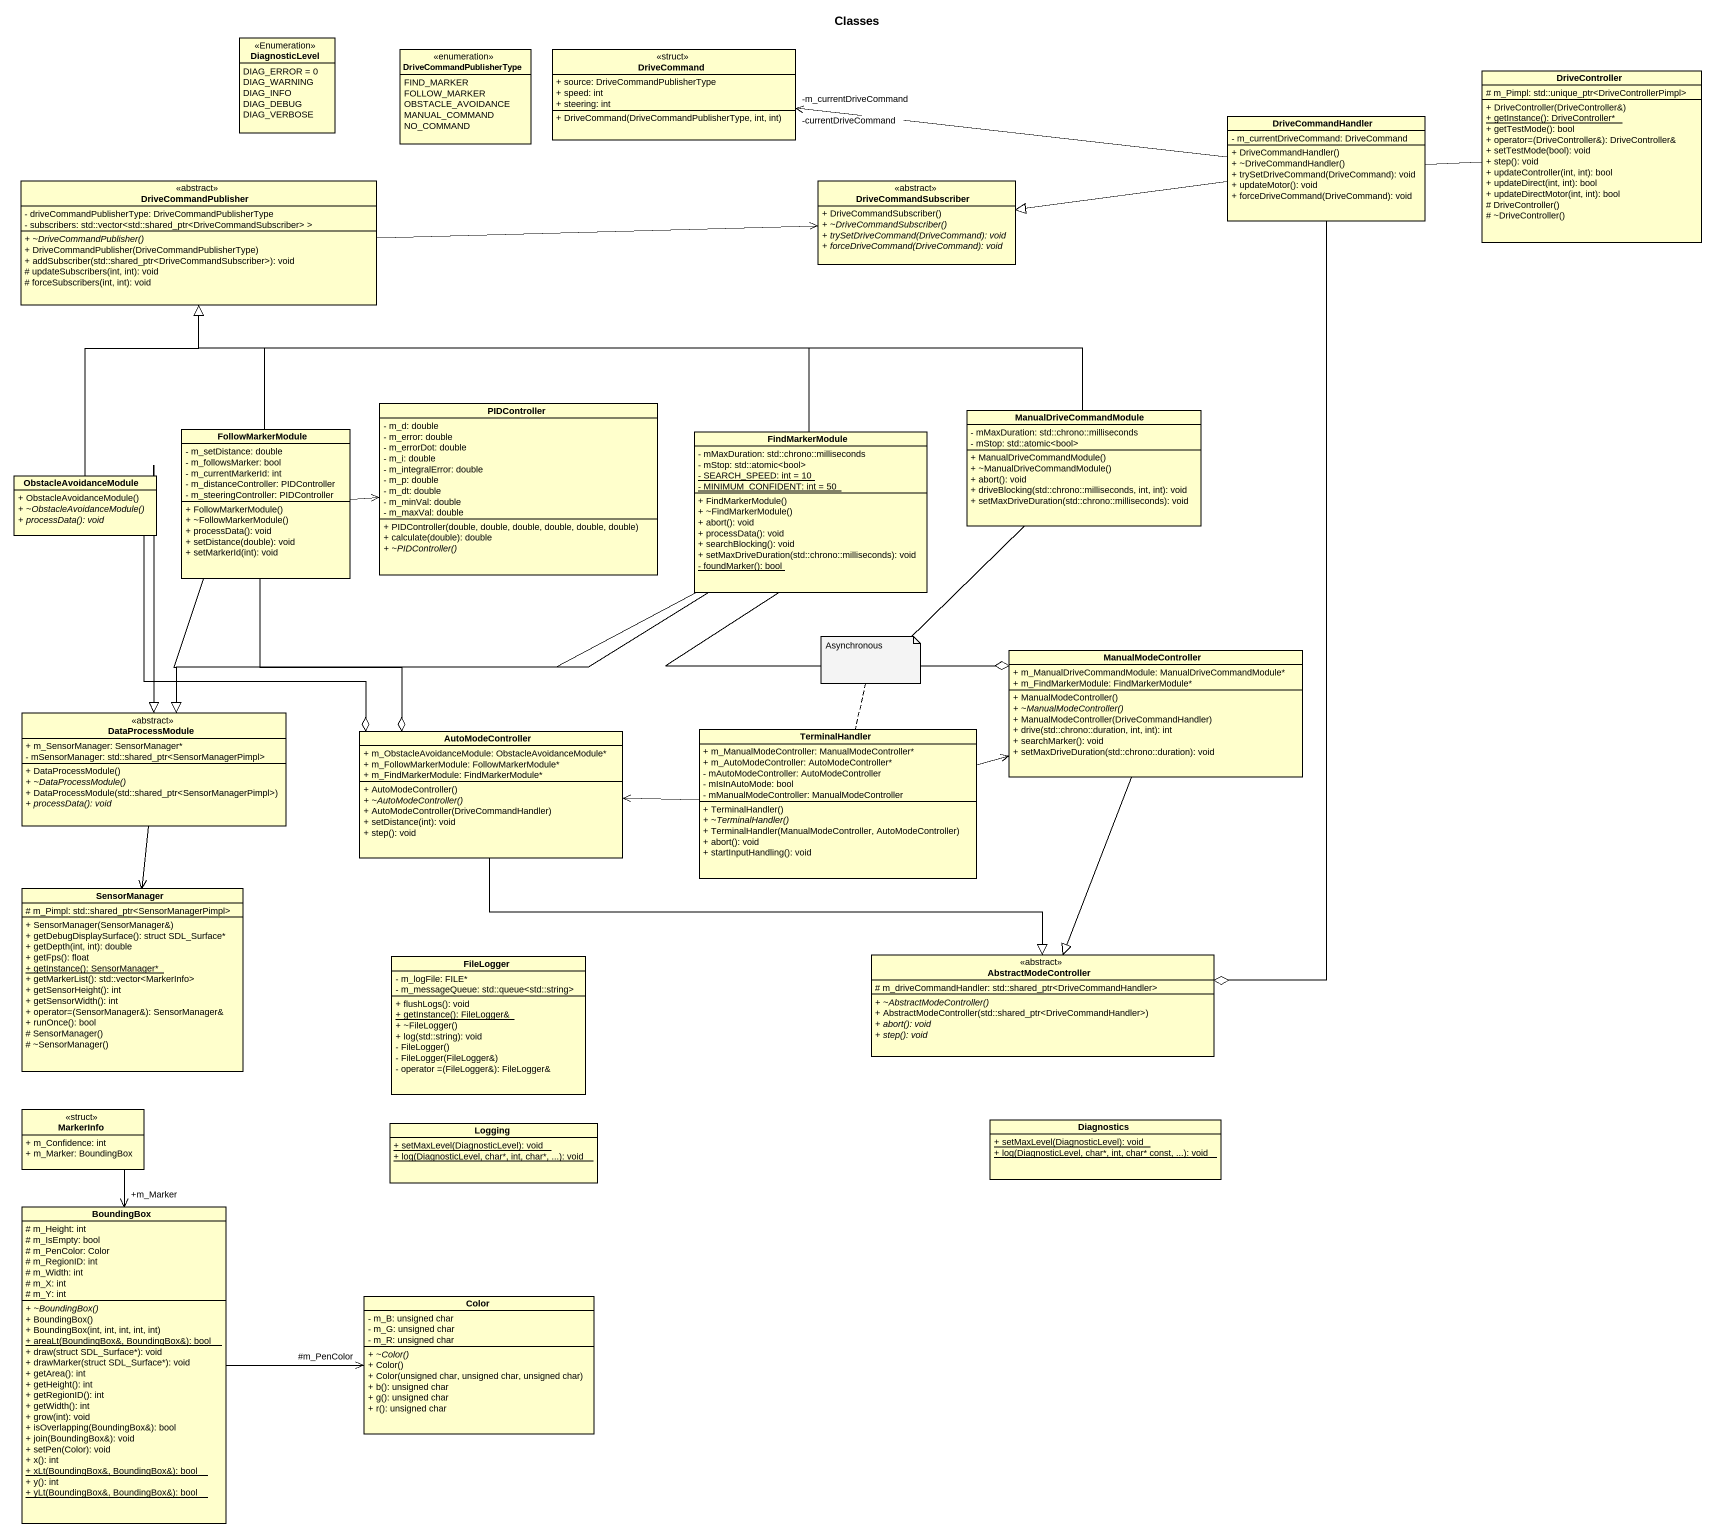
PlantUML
@startuml
title Classes
hide circle
hide empty members
skinparam classAttributeIconSize 0
enum DiagnosticLevel <<Enumeration>> {
  DIAG_ERROR = 0
  DIAG_WARNING
  DIAG_INFO
  DIAG_DEBUG
  DIAG_VERBOSE
}
enum DriveCommandPublisherType {
  FIND_MARKER
  FOLLOW_MARKER
  OBSTACLE_AVOIDANCE
  MANUAL_COMMAND
  NO_COMMAND
}
class DriveCommand <<struct>> {
  + source: DriveCommandPublisherType
  + speed: int
  + steering: int
  + DriveCommand(DriveCommandPublisherType, int, int)
}
class DriveController {
  # m_Pimpl: std::unique_ptr<DriveControllerPimpl>
  + DriveController(DriveController&)
  {static} + getInstance(): DriveController*
  + getTestMode(): bool
  + operator=(DriveController&): DriveController&
  + setTestMode(bool): void
  + step(): void
  + updateController(int, int): bool
  + updateDirect(int, int): bool
  + updateDirectMotor(int, int): bool
  # DriveController()
  # ~DriveController()
}
class DriveCommandHandler {
  - m_currentDriveCommand: DriveCommand
  + DriveCommandHandler()
  + ~DriveCommandHandler()
  + trySetDriveCommand(DriveCommand): void
  + updateMotor(): void
  + forceDriveCommand(DriveCommand): void
}
class DriveCommandPublisher <<abstract>> {
  - driveCommandPublisherType: DriveCommandPublisherType
  - subscribers: std::vector<std::shared_ptr<DriveCommandSubscriber> >
  {abstract} + ~DriveCommandPublisher()
  + DriveCommandPublisher(DriveCommandPublisherType)
  + addSubscriber(std::shared_ptr<DriveCommandSubscriber>): void
  # updateSubscribers(int, int): void
  # forceSubscribers(int, int): void
}
class DriveCommandSubscriber <<abstract>> {
  + DriveCommandSubscriber()
  {abstract} + ~DriveCommandSubscriber()
  {abstract} + trySetDriveCommand(DriveCommand): void
  {abstract} + forceDriveCommand(DriveCommand): void
}
class PIDController {
  - m_d: double
  - m_error: double
  - m_errorDot: double
  - m_i: double
  - m_integralError: double
  - m_p: double
  - m_dt: double
  - m_minVal: double
  - m_maxVal: double
  + PIDController(double, double, double, double, double, double)
  + calculate(double): double
  {abstract} + ~PIDController()
}
class ManualDriveCommandModule {
  - mMaxDuration: std::chrono::milliseconds
  - mStop: std::atomic<bool>
  + ManualDriveCommandModule()
  + ~ManualDriveCommandModule()
  + abort(): void
  + driveBlocking(std::chrono::milliseconds, int, int): void
  + setMaxDriveDuration(std::chrono::milliseconds): void
}
class FollowMarkerModule {
  - m_setDistance: double
  - m_followsMarker: bool
  - m_currentMarkerId: int
  - m_distanceController: PIDController
  - m_steeringController: PIDController
  + FollowMarkerModule()
  + ~FollowMarkerModule()
  + processData(): void
  + setDistance(double): void
  + setMarkerId(int): void
}
class FindMarkerModule {
  - mMaxDuration: std::chrono::milliseconds
  - mStop: std::atomic<bool>
  {static} - SEARCH_SPEED: int = 10
  {static} - MINIMUM_CONFIDENT: int = 50
  + FindMarkerModule()
  + ~FindMarkerModule()
  + abort(): void
  + processData(): void
  + searchBlocking(): void
  + setMaxDriveDuration(std::chrono::milliseconds): void
  {static} - foundMarker(): bool
}
class ObstacleAvoidanceModule {
  + ObstacleAvoidanceModule()
  {abstract} + ~ObstacleAvoidanceModule()
  {abstract} + processData(): void
}
class ManualModeController {
  + m_ManualDriveCommandModule: ManualDriveCommandModule*
  + m_FindMarkerModule: FindMarkerModule*
  + ManualModeController()
  {abstract} + ~ManualModeController()
  + ManualModeController(DriveCommandHandler)
  + drive(std::chrono::duration, int, int): int
  + searchMarker(): void
  + setMaxDriveDuration(std::chrono::duration): void
}
class DataProcessModule <<abstract>> {
  + m_SensorManager: SensorManager*
  - mSensorManager: std::shared_ptr<SensorManagerPimpl>
  + DataProcessModule()
  {abstract} + ~DataProcessModule()
  + DataProcessModule(std::shared_ptr<SensorManagerPimpl>)
  {abstract} + processData(): void
}
class AutoModeController {
  + m_ObstacleAvoidanceModule: ObstacleAvoidanceModule*
  + m_FollowMarkerModule: FollowMarkerModule*
  + m_FindMarkerModule: FindMarkerModule*
  + AutoModeController()
  {abstract} + ~AutoModeController()
  + AutoModeController(DriveCommandHandler)
  + setDistance(int): void
  + step(): void
}
class TerminalHandler {
  + m_ManualModeController: ManualModeController*
  + m_AutoModeController: AutoModeController*
  - mAutoModeController: AutoModeController
  - mIsInAutoMode: bool
  - mManualModeController: ManualModeController
  + TerminalHandler()
  {abstract} + ~TerminalHandler()
  + TerminalHandler(ManualModeController, AutoModeController)
  + abort(): void
  + startInputHandling(): void
}
class SensorManager {
  # m_Pimpl: std::shared_ptr<SensorManagerPimpl>
  + SensorManager(SensorManager&)
  + getDebugDisplaySurface(): struct SDL_Surface*
  + getDepth(int, int): double
  + getFps(): float
  {static} + getInstance(): SensorManager*
  + getMarkerList(): std::vector<MarkerInfo>
  + getSensorHeight(): int
  + getSensorWidth(): int
  + operator=(SensorManager&): SensorManager&
  + runOnce(): bool
  # SensorManager()
  # ~SensorManager()
}
class FileLogger {
  - m_logFile: FILE*
  - m_messageQueue: std::queue<std::string>
  + flushLogs(): void
  {static} + getInstance(): FileLogger&
  + ~FileLogger()
  + log(std::string): void
  - FileLogger()
  - FileLogger(FileLogger&)
  - operator =(FileLogger&): FileLogger&
}
class AbstractModeController <<abstract>> {
  # m_driveCommandHandler: std::shared_ptr<DriveCommandHandler>
  {abstract} + ~AbstractModeController()
  + AbstractModeController(std::shared_ptr<DriveCommandHandler>)
  {abstract} + abort(): void
  {abstract} + step(): void
}
class MarkerInfo <<struct>> {
  + m_Confidence: int
  + m_Marker: BoundingBox
}
class Logging {
  {static} + setMaxLevel(DiagnosticLevel): void
  {static} + log(DiagnosticLevel, char*, int, char*, ...): void
}
class Diagnostics {
  {static} + setMaxLevel(DiagnosticLevel): void
  {static} + log(DiagnosticLevel, char*, int, char* const, ...): void
}
class BoundingBox {
  # m_Height: int
  # m_IsEmpty: bool
  # m_PenColor: Color
  # m_RegionID: int
  # m_Width: int
  # m_X: int
  # m_Y: int
  {abstract} + ~BoundingBox()
  + BoundingBox()
  + BoundingBox(int, int, int, int, int)
  {static} + areaLt(BoundingBox&, BoundingBox&): bool
  + draw(struct SDL_Surface*): void
  + drawMarker(struct SDL_Surface*): void
  + getArea(): int
  + getHeight(): int
  + getRegionID(): int
  + getWidth(): int
  + grow(int): void
  + isOverlapping(BoundingBox&): bool
  + join(BoundingBox&): void
  + setPen(Color): void
  + x(): int
  {static} + xLt(BoundingBox&, BoundingBox&): bool
  + y(): int
  {static} + yLt(BoundingBox&, BoundingBox&): bool
}
class Color {
  - m_B: unsigned char
  - m_G: unsigned char
  - m_R: unsigned char
  {abstract} + ~Color()
  + Color()
  + Color(unsigned char, unsigned char, unsigned char)
  + b(): unsigned char
  + g(): unsigned char
  + r(): unsigned char
}
DriveCommandHandler -left-> "-m_currentDriveCommand" DriveCommand
DriveCommandHandler -left-> "-currentDriveCommand" DriveCommand
DriveCommandHandler -right- DriveController
DriveCommandHandler -left-|> DriveCommandSubscriber
DriveCommandHandler --o AbstractModeController
DriveCommandPublisher -right-> DriveCommandSubscriber
ManualDriveCommandModule -left-|> DriveCommandPublisher
ManualDriveCommandModule --o ManualModeController
FollowMarkerModule -up-|> DriveCommandPublisher
FollowMarkerModule -right-> PIDController
FollowMarkerModule --|> DataProcessModule
FollowMarkerModule --o AutoModeController
FindMarkerModule -left-|> DriveCommandPublisher
FindMarkerModule -right-o ManualModeController
FindMarkerModule -left-|> DataProcessModule
FindMarkerModule --o AutoModeController
ObstacleAvoidanceModule -up-|> DriveCommandPublisher
ObstacleAvoidanceModule --|> DataProcessModule
ObstacleAvoidanceModule --o AutoModeController
ManualModeController --|> AbstractModeController
DataProcessModule --> SensorManager
AutoModeController -right-|> AbstractModeController
TerminalHandler -right-> ManualModeController
TerminalHandler -left-> AutoModeController
MarkerInfo --> "+m_Marker" BoundingBox
BoundingBox -right-> "#m_PenColor" Color
note top of TerminalHandler : Asynchronous
@enduml
